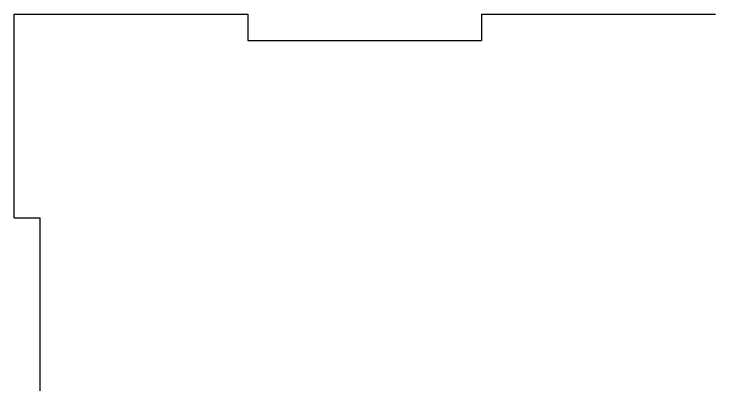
# Model space of a CAD drawing. Header units: metres. Extents: x 0 to 178, y 0 to 186.
# Drawn here: x 0 to 106.7, y 129.6 to 186 of the extents above; entities that cross this region are included whole.
import ezdxf

# ---------------------------------------------------------------- set-up
doc = ezdxf.new("R2010")
doc.units = ezdxf.units.M

msp = doc.modelspace()

# ---------------------------------------------------------------- linework, layer by layer
at = {"layer": 'GROUP0'}
for p, q in [((0, 186), (35.6, 186)), ((0, 155), (0, 186)), ((35.6, 186), (35.6, 182)), ((71.2, 186), (106.8, 186)), ((71.2, 186), (71.2, 182)), ((35.6, 182), (71.2, 182)), ((0, 155), (4, 155)), ((4, 124), (4, 155))]:
    msp.add_line(p, q, dxfattribs=at)

doc.saveas('drawing.dxf')
